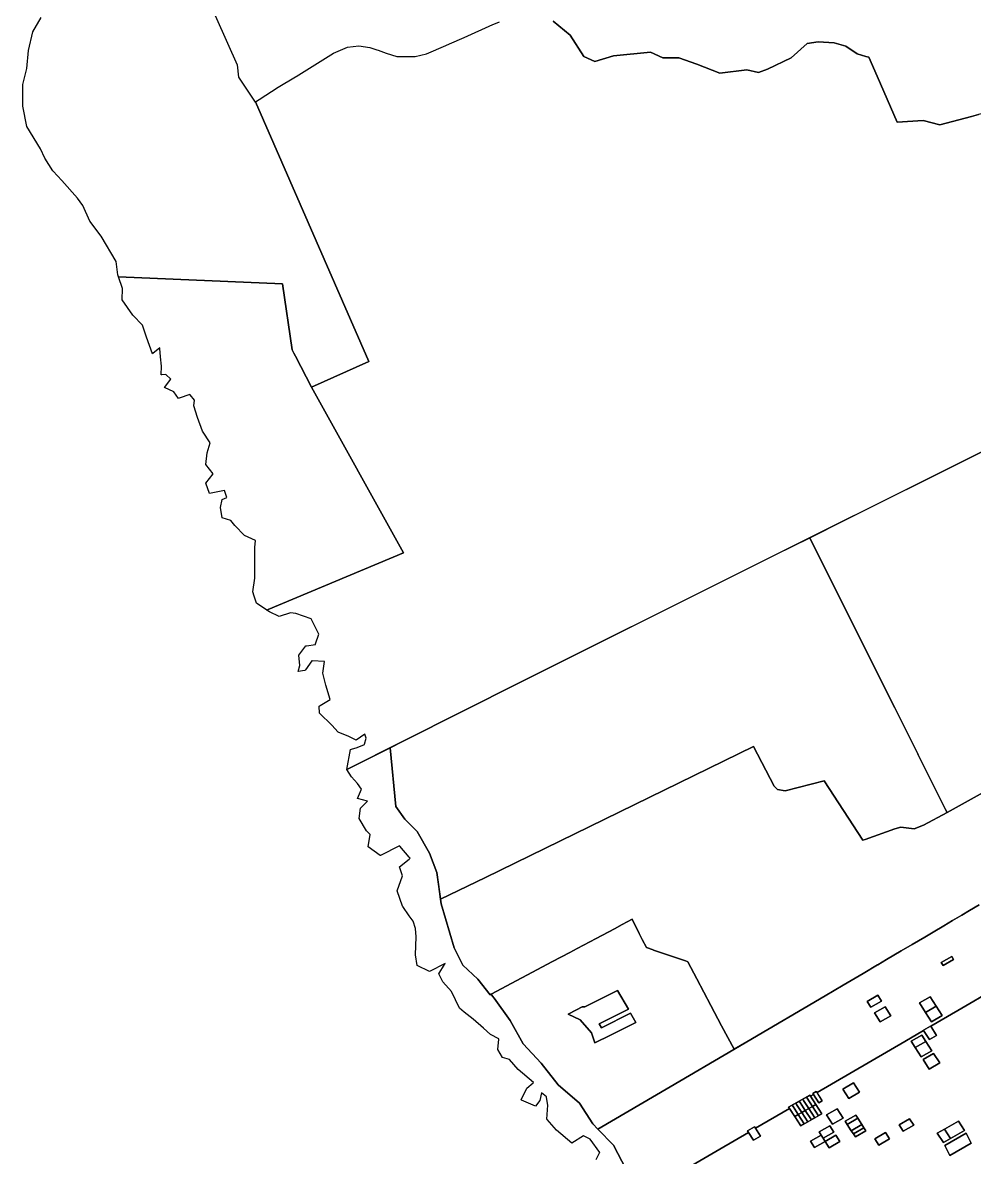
# Model space of a CAD drawing. Header units: metres. Extents: x 3 to 1005126, y 39 to 4383651.
# Drawn here: x 476114 to 477771, y 4367802 to 4369776 of the extents above; entities that cross this region are included whole.
import ezdxf

# ---------------------------------------------------------------- set-up
doc = ezdxf.new("R2010")
doc.units = ezdxf.units.M
doc.header["$MEASUREMENT"] = 0
doc.layers.add('TM_Llucmajor', color=7, linetype='Continuous')

msp = doc.modelspace()

# ---------------------------------------------------------------- linework, layer by layer
at = {"layer": 'TM_Llucmajor', "linetype": 'Continuous', "flags": 128}
for points in [[(476413.2, 4369869.6), (476488, 4369702.5), (476490, 4369681.2), (476519.2, 4369638), (476519.6, 4369638.3), (476716.9, 4369186.6), (476617.1, 4369142), (476589, 4369195.6), (476586.2, 4369201), (476583.4, 4369206.7), (476566.7, 4369321.8), (476281, 4369333.9), (476279.9, 4369337), (476277, 4369360.2), (476250.9, 4369404.5), (476231, 4369430.9), (476219.1, 4369457.8), (476209.6, 4369470.7), (476182.6, 4369501.5), (476167.4, 4369517.5), (476166.8, 4369518), (476153.1, 4369540.1), (476145.4, 4369556.4), (476121.5, 4369595.5), (476114.4, 4369630.8), (476114.4, 4369668.3), (476121.5, 4369696.3), (476124.8, 4369727.6), (476132.2, 4369759.9), (476146.4, 4369784.9)], [(477943.3, 4369109.6), (477757.4, 4369016.1), (476981.1, 4368628.4), (476776.9, 4368525.9), (476678.5, 4368476.2), (476685.2, 4368511.5), (476686.5, 4368511.9), (476696.8, 4368514.8), (476709.2, 4368520.1), (476709.3, 4368520.6), (476712.1, 4368530.8), (476710, 4368537.9), (476694.7, 4368527.4), (476681.9, 4368533.7), (476663.5, 4368541.5), (476652.4, 4368553.7), (476630.9, 4368574.4), (476630.7, 4368586.5), (476632.4, 4368587.6), (476649.6, 4368598), (476649.5, 4368598.5), (476642.3, 4368623.2), (476636.7, 4368643.8), (476639.6, 4368664.1), (476618.1, 4368665.7), (476617.5, 4368665.7), (476606.4, 4368650), (476605.4, 4368648.6), (476593.6, 4368646.8), (476597, 4368657.4), (476595, 4368675.2), (476607.5, 4368691.5), (476608.2, 4368691.6), (476623.9, 4368694.1), (476624.3, 4368695.3), (476630, 4368711.9), (476616.7, 4368738.7), (476589.8, 4368748), (476580.6, 4368749.1), (476561.1, 4368742.4), (476543.9, 4368750.8), (476539.6, 4368753.7), (476541.6, 4368754.6), (476777.2, 4368853.5), (476617.1, 4369142), (476716.9, 4369186.6), (476519.6, 4369638.3), (476525.8, 4369642.3), (476558.9, 4369663.7), (476589.2, 4369681.7), (476590.4, 4369682.5), (476655.3, 4369723.2), (476679.9, 4369733.4), (476699.5, 4369735.7), (476718.8, 4369733.1), (476731, 4369728.8), (476733.1, 4369728.1), (476747, 4369722.9), (476765.5, 4369717.3), (476787.2, 4369717.1), (476797.4, 4369717), (476817.1, 4369722), (476851.2, 4369736.5), (476857.4, 4369739.2), (476883.1, 4369750.5), (476932.9, 4369772.7), (476934.3, 4369773.3), (476944.5, 4369777.5)], [(477037.5, 4369778.6), (477067.6, 4369754.1), (477091.1, 4369717.2), (477110.1, 4369708.3), (477142.5, 4369718.3), (477207.3, 4369725), (477228.5, 4369715), (477256.4, 4369715), (477287.7, 4369703.8), (477327.9, 4369688.2), (477374.8, 4369693.8), (477394.9, 4369689.3), (477410.6, 4369694.9), (477452.1, 4369715.1), (477480, 4369739.6), (477499, 4369743), (477526.9, 4369740.8), (477547, 4369735.2), (477567.1, 4369721.8), (477581.8, 4369717.3), (477587.3, 4369716.2), (477587.4, 4369716.1), (477601.5, 4369683.2), (477636.2, 4369602.7), (477681.5, 4369606), (477710.8, 4369598.1), (477766.1, 4369612.6), (477778, 4369616.1)], [(477813.4, 4369626.3), (477766.1, 4369612.6), (477710.8, 4369598.1), (477681.5, 4369606), (477636.2, 4369602.7), (477601.5, 4369683.2), (477587.4, 4369716.1), (477587.3, 4369716.2), (477581.8, 4369717.3), (477567.1, 4369721.8), (477547, 4369735.2), (477526.9, 4369740.8), (477499, 4369743), (477480, 4369739.6), (477452.1, 4369715.1), (477410.6, 4369694.9), (477394.9, 4369689.3), (477374.8, 4369693.8), (477327.9, 4369688.2), (477287.7, 4369703.8), (477256.4, 4369715), (477228.5, 4369715), (477207.3, 4369725), (477142.5, 4369718.3), (477110.1, 4369708.3), (477091.1, 4369717.2), (477067.6, 4369754.1), (477037.5, 4369778.6)], [(477786.3, 4368436.4), (477723.3, 4368401.8), (477720.8, 4368406.9), (477673.3, 4368501.7), (477672.3, 4368503.8), (477632.2, 4368584), (477579.9, 4368688.7), (477484.3, 4368879.7), (477546.4, 4368910.7), (477757.4, 4369016.1), (477943.3, 4369109.6)], [(477112.5, 4367797.8), (477118.6, 4367809.6), (477118.9, 4367810.2), (477102.4, 4367832.9), (477090.5, 4367838.8), (477070.5, 4367826.4), (477043.3, 4367849), (477027.3, 4367867.6), (477027, 4367867.9), (477028.2, 4367892.2), (477026.1, 4367905.6), (477025.9, 4367906.8), (477017.7, 4367913.6), (477014.7, 4367900.6), (477007, 4367890.4), (476982.9, 4367901.2), (476982.2, 4367901.5), (476992, 4367921.7), (477003.1, 4367931.3), (477003.7, 4367931.9), (476976.8, 4367954.1), (476962, 4367971.5), (476949.3, 4367975.5), (476941.6, 4367989.3), (476941.3, 4367989.9), (476943.1, 4368006.4), (476943.2, 4368007.5), (476928.5, 4368015.4), (476916.6, 4368026), (476898.3, 4368041.8), (476883.1, 4368054.2), (476874.8, 4368061.1), (476860.9, 4368090.1), (476845.5, 4368107.1), (476839.4, 4368119.8), (476839, 4368120.7), (476848.8, 4368137.1), (476850, 4368139.1), (476822.6, 4368124.9), (476801, 4368135.3), (476800.9, 4368135.4), (476798.2, 4368154), (476799.5, 4368185.2), (476798.2, 4368199.5), (476798.2, 4368199.9), (476793.9, 4368212.3), (476787.2, 4368221.8), (476775.9, 4368238), (476775.6, 4368238.4), (476766.3, 4368265.2), (476775.3, 4368291.4), (476770.3, 4368307.3), (476787.2, 4368320.4), (476789.1, 4368321.9), (476787.2, 4368324.1), (476770.9, 4368343.2), (476770.5, 4368343.6), (476737.1, 4368326.8), (476736.8, 4368326.7), (476715.5, 4368342), (476719.5, 4368363.1), (476712.6, 4368369.5), (476700.1, 4368391), (476702.4, 4368409.3), (476714.5, 4368421.1), (476697.1, 4368425.8), (476704.3, 4368442.2), (476697.1, 4368451.9), (476686.7, 4368463.8), (476678.5, 4368476.2), (476754, 4368514.3), (476763.7, 4368411.8), (476779.5, 4368389.9), (476801.3, 4368368.8), (476822.5, 4368331.1), (476835.3, 4368297.2), (476842.9, 4368242.7), (476857.9, 4368191.7), (476865.5, 4368165.8), (476880.5, 4368135.9), (476906.9, 4368111.8), (476927.9, 4368084.5), (476929.6, 4368085.4), (476932.3, 4368082.2), (476935.3, 4368078.7), (476962.8, 4368039.5), (476985.8, 4367999.1), (477016.8, 4367965.1), (477046.7, 4367927.8), (477083.4, 4367895.8), (477106.8, 4367859.9), (477115.6, 4367850.7), (477142.5, 4367822.9), (477164.6, 4367780.1)], [(477779.1, 4368240.9), (477762.5, 4368231.1), (477749.1, 4368223.1), (477732.8, 4368213.4), (477717.9, 4368204.6), (477699.1, 4368193.4), (477684.5, 4368184.8), (477662.8, 4368172), (477643.7, 4368160.8), (477618, 4368145.6), (477602.8, 4368136.6), (477602.3, 4368136.3), (477577.6, 4368121.7), (477542.5, 4368100.9), (477511, 4368082.3), (477374.8, 4368002.6), (477352.7, 4367989.7), (477331, 4368030.6), (477312.2, 4368066), (477287.9, 4368112), (477272, 4368142), (477271.1, 4368142.3), (477267.8, 4368143.4), (477212.5, 4368162.2), (477211.9, 4368162.5), (477200, 4368166.6), (477192.8, 4368180.8), (477187.7, 4368190.8), (477175, 4368215.7), (477158.1, 4368206.5), (477144.2, 4368199.2), (477112.8, 4368182.5), (477079.6, 4368165), (477066.7, 4368158), (477036.8, 4368142.2), (476929.6, 4368085.4), (476927.9, 4368084.5), (476906.9, 4368111.8), (476880.5, 4368135.9), (476865.5, 4368165.8), (476857.9, 4368191.7), (476842.9, 4368242.7), (476842.4, 4368246.3), (476841.8, 4368250.5), (476919.8, 4368288.5), (477386.5, 4368516.2), (477422.5, 4368447.4), (477428.4, 4368441.6), (477441.8, 4368439.2), (477509.3, 4368456.6), (477509.3, 4368456.6), (477576.5, 4368353.3), (477580.6, 4368354.7), (477632.6, 4368373), (477642.7, 4368375.8), (477665.9, 4368373.3), (477682.5, 4368379.4), (477723.3, 4368401.8), (477786.3, 4368436.4)], [(477164.6, 4367780.1), (477142.5, 4367822.9), (477115.6, 4367850.7), (477241.3, 4367924.4), (477352.3, 4367989.4), (477374.8, 4368002.6), (477511, 4368082.3), (477542.5, 4368100.9), (477577.6, 4368121.7), (477602.3, 4368136.3), (477602.8, 4368136.6), (477618, 4368145.6), (477643.7, 4368160.8), (477662.8, 4368172), (477684.5, 4368184.8), (477699.1, 4368193.4), (477717.9, 4368204.6), (477732.8, 4368213.4), (477749.1, 4368223.1), (477762.5, 4368231.1), (477779.1, 4368240.9)], [(477807.8, 4368095.2), (477741.9, 4368056.8), (477694.9, 4368029.5), (477694.5, 4368030), (477682.2, 4368022.9), (477682.6, 4368022.3), (477649.7, 4368003.1), (477497, 4367914.3), (477495.7, 4367916.3), (477489.6, 4367912.7), (477490.9, 4367910.7), (477485.9, 4367907.8), (477484.6, 4367909.9), (477447.6, 4367888.7), (477449.1, 4367886.3), (477449.1, 4367886.3), (477390.1, 4367852), (477388.3, 4367854.8), (477375.9, 4367847.7), (477376, 4367847.6), (477377.8, 4367844.8), (477327.6, 4367815.6), (477192.6, 4367737)], [(477192.6, 4367737), (477327.6, 4367815.6), (477377.8, 4367844.8), (477386.4, 4367831.4), (477398.8, 4367838.5), (477390.1, 4367852), (477449.1, 4367886.3), (477468.6, 4367856.1), (477505.6, 4367877.3), (477485.9, 4367907.8), (477485.9, 4367907.8), (477490.9, 4367910.7), (477500.1, 4367896.4), (477506.2, 4367899.9), (477497, 4367914.3), (477649.7, 4368003.1), (477682.6, 4368022.3), (477692.7, 4368006.6), (477705, 4368013.7), (477694.9, 4368029.5), (477741.9, 4368056.8), (477807.8, 4368095.2)]]:
    msp.add_lwpolyline(points, dxfattribs=at)
for points in [[(476281, 4369333.9), (476566.7, 4369321.8), (476583.4, 4369206.7), (476586.2, 4369201), (476589, 4369195.6), (476617.1, 4369142), (476777.2, 4368853.5), (476541.6, 4368754.6), (476539.6, 4368753.7), (476521.6, 4368766), (476517.4, 4368778.1), (476514.7, 4368785.7), (476518.2, 4368809.2), (476518.2, 4368840.2), (476518.2, 4368862.7), (476519.6, 4368874.9), (476500.2, 4368883.4), (476483.8, 4368900.9), (476476.9, 4368909.5), (476461.5, 4368914.6), (476458.9, 4368932.1), (476461.5, 4368946.1), (476469.7, 4368950), (476465.4, 4368961.9), (476439.5, 4368956.5), (476433.2, 4368974.8), (476445.8, 4368991), (476433, 4369007.4), (476435.4, 4369027.4), (476440.8, 4369044.7), (476427.6, 4369065), (476418.9, 4369088.8), (476412.1, 4369109.2), (476413.3, 4369119), (476406, 4369128.7), (476405.6, 4369129.2), (476386.6, 4369122.6), (476385.6, 4369122.2), (476377.6, 4369133.7), (476361.2, 4369141), (476372.1, 4369155.6), (476363.8, 4369163.7), (476363.5, 4369164), (476356.8, 4369163.5), (476355.5, 4369163.4), (476355.9, 4369178.5), (476354.4, 4369194.8), (476353.2, 4369209), (476353.1, 4369210.3), (476341.2, 4369200.4), (476340.3, 4369199.6), (476329.9, 4369228.6), (476322.7, 4369249.7), (476306.3, 4369266.8), (476287.6, 4369293.7), (476287.9, 4369313.6), (476281, 4369333.9)], [(477509.3, 4368456.6), (477441.8, 4368439.2), (477428.4, 4368441.6), (477422.5, 4368447.4), (477386.5, 4368516.2), (476919.8, 4368288.5), (476841.8, 4368250.5), (476838.7, 4368273), (476835.3, 4368297.2), (476822.5, 4368331.1), (476801.3, 4368368.8), (476779.5, 4368389.9), (476763.7, 4368411.8), (476754, 4368514.3), (476776.9, 4368525.9), (476981.1, 4368628.4), (477425.3, 4368850.3), (477484.3, 4368879.7), (477579.9, 4368688.7), (477632.2, 4368584), (477672.3, 4368503.8), (477673.3, 4368501.7), (477720.8, 4368406.9), (477723.3, 4368401.8), (477682.5, 4368379.4), (477665.9, 4368373.3), (477642.7, 4368375.8), (477632.6, 4368373), (477580.6, 4368354.7), (477576.5, 4368353.3), (477509.3, 4368456.6)], [(477271.1, 4368142.3), (477272, 4368142), (477287.9, 4368112), (477312.2, 4368066), (477331, 4368030.6), (477352.7, 4367989.7), (477352.3, 4367989.4), (477241.3, 4367924.4), (477115.6, 4367850.7), (477106.8, 4367859.9), (477083.4, 4367895.8), (477046.7, 4367927.8), (477016.8, 4367965.1), (476985.8, 4367999.1), (476962.8, 4368039.5), (476935.3, 4368078.7), (476932.3, 4368082.2), (476929.6, 4368085.4), (477036.8, 4368142.2), (477066.7, 4368158), (477079.6, 4368165), (477112.8, 4368182.5), (477144.2, 4368199.2), (477158.1, 4368206.5), (477175, 4368215.7), (477187.7, 4368190.8), (477192.8, 4368180.8), (477200, 4368166.6), (477211.9, 4368162.5), (477212.5, 4368162.2), (477267.8, 4368143.4), (477271.1, 4368142.3)], [(477734.8, 4368146), (477731.5, 4368151.2), (477713, 4368140.7), (477716.3, 4368135.4), (477734.8, 4368146)], [(477734.8, 4368146), (477716.3, 4368135.4), (477713, 4368140.7), (477731.5, 4368151.2), (477734.8, 4368146)], [(477078.3, 4368058.2), (477063.7, 4368050.7), (477085, 4368040.6), (477104.3, 4368018.1), (477110.3, 4368000.5), (477137.7, 4368014.3), (477181.6, 4368036.3), (477172.5, 4368052.3), (477121.7, 4368026.8), (477117.6, 4368033.9), (477168.6, 4368059.1), (477150, 4368091.9), (477092.8, 4368063.2), (477088.4, 4368063.3), (477078.3, 4368058.2)], [(477137.7, 4368014.3), (477110.3, 4368000.5), (477104.3, 4368018.1), (477085, 4368040.6), (477063.7, 4368050.7), (477078.3, 4368058.2), (477088.4, 4368063.3), (477092.8, 4368063.2), (477150, 4368091.9), (477168.6, 4368059.1), (477117.6, 4368033.9), (477121.7, 4368026.8), (477172.5, 4368052.3), (477181.6, 4368036.3), (477137.7, 4368014.3)], [(477609.1, 4368073.3), (477590.7, 4368062.8), (477584.2, 4368072.9), (477602.6, 4368083.5), (477609.1, 4368073.3)], [(477609.1, 4368073.3), (477602.6, 4368083.5), (477584.2, 4368072.9), (477590.7, 4368062.8), (477609.1, 4368073.3)], [(477686, 4368053.8), (477675.5, 4368070.2), (477694.1, 4368080.7), (477704.6, 4368064.4), (477686, 4368053.8)], [(477704.6, 4368064.4), (477694.1, 4368080.7), (477675.5, 4368070.2), (477686, 4368053.8), (477696.5, 4368037.5), (477715, 4368048.1), (477704.6, 4368064.4)], [(477597.1, 4368052.8), (477615.8, 4368063.2), (477625.6, 4368047.9), (477607.1, 4368037.3), (477597.1, 4368052.8)], [(477597.1, 4368052.8), (477607.1, 4368037.3), (477625.6, 4368047.9), (477615.8, 4368063.2), (477597.1, 4368052.8)], [(477696.5, 4368037.5), (477686, 4368053.8), (477704.6, 4368064.4), (477715, 4368048.1), (477696.5, 4368037.5)], [(477661, 4368003.5), (477679.5, 4368014), (477686.5, 4368003.1), (477668, 4367992.5), (477661, 4368003.5)], [(477686.5, 4368003.1), (477679.5, 4368014), (477661, 4368003.5), (477668, 4367992.5), (477678.5, 4367976.2), (477697, 4367986.8), (477686.5, 4368003.1)], [(477694.9, 4368029.5), (477705, 4368013.7), (477692.7, 4368006.6), (477682.6, 4368022.3), (477682.2, 4368022.9), (477694.5, 4368030), (477694.9, 4368029.5)], [(477686.5, 4368003.1), (477697, 4367986.8), (477678.5, 4367976.2), (477668, 4367992.5), (477686.5, 4368003.1)], [(477681.5, 4367971.5), (477692.1, 4367955.1), (477710.5, 4367965.8), (477700, 4367982.1), (477681.5, 4367971.5)], [(477681.5, 4367971.5), (477700, 4367982.1), (477710.5, 4367965.8), (477692.1, 4367955.1), (477681.5, 4367971.5)], [(477489.6, 4367912.7), (477495.7, 4367916.3), (477506.2, 4367899.9), (477500.1, 4367896.4), (477489.6, 4367912.7)], [(477542, 4367920.4), (477560.6, 4367931), (477571, 4367914.7), (477552.5, 4367904.1), (477542, 4367920.4)], [(477542, 4367920.4), (477552.5, 4367904.1), (477571, 4367914.7), (477560.6, 4367931), (477542, 4367920.4)], [(477455.2, 4367889.9), (477453.8, 4367892.2), (477459.9, 4367895.8), (477461.4, 4367893.5), (477470.4, 4367879.5), (477464.2, 4367875.9), (477455.2, 4367889.9)], [(477461.4, 4367893.5), (477459.9, 4367895.8), (477466.1, 4367899.3), (477467.5, 4367897.1), (477476.6, 4367883), (477470.4, 4367879.5), (477461.4, 4367893.5)], [(477467.5, 4367897.1), (477466.1, 4367899.3), (477472.3, 4367902.8), (477473.7, 4367900.6), (477482.7, 4367886.5), (477476.6, 4367883), (477467.5, 4367897.1)], [(477473.7, 4367900.6), (477472.3, 4367902.8), (477478.4, 4367906.3), (477479.8, 4367904.2), (477488.9, 4367890), (477482.7, 4367886.5), (477473.7, 4367900.6)], [(477479.8, 4367904.2), (477478.4, 4367906.3), (477484.6, 4367909.9), (477485.9, 4367907.8), (477495.1, 4367893.6), (477488.9, 4367890), (477479.8, 4367904.2)], [(477464.2, 4367875.9), (477458.1, 4367872.4), (477449.1, 4367886.3), (477447.6, 4367888.7), (477453.8, 4367892.2), (477455.2, 4367889.9), (477464.2, 4367875.9)], [(477474.7, 4367859.6), (477468.6, 4367856.1), (477458.1, 4367872.4), (477464.2, 4367875.9), (477474.7, 4367859.6)], [(477474.7, 4367859.6), (477464.2, 4367875.9), (477470.4, 4367879.5), (477480.9, 4367863.1), (477474.7, 4367859.6)], [(477480.9, 4367863.1), (477470.4, 4367879.5), (477476.6, 4367883), (477487.1, 4367866.7), (477480.9, 4367863.1)], [(477487.1, 4367866.7), (477476.6, 4367883), (477482.7, 4367886.5), (477493.2, 4367870.2), (477487.1, 4367866.7)], [(477493.2, 4367870.2), (477482.7, 4367886.5), (477488.9, 4367890), (477499.4, 4367873.7), (477493.2, 4367870.2)], [(477499.4, 4367873.7), (477488.9, 4367890), (477495.1, 4367893.6), (477505.6, 4367877.3), (477499.4, 4367873.7)], [(477513.6, 4367875.4), (477532.1, 4367886), (477542.6, 4367869.7), (477524, 4367859.1), (477513.6, 4367875.4)], [(477513.6, 4367875.4), (477524, 4367859.1), (477542.6, 4367869.7), (477532.1, 4367886), (477513.6, 4367875.4)], [(477546.1, 4367864.2), (477564.6, 4367874.8), (477568.1, 4367869.4), (477549.6, 4367858.8), (477546.1, 4367864.2)], [(477578.7, 4367852.9), (477575.1, 4367858.4), (477568.1, 4367869.4), (477564.6, 4367874.8), (477546.1, 4367864.2), (477549.6, 4367858.8), (477556.6, 4367847.8), (477560.2, 4367842.3), (477563.7, 4367836.9), (477582.2, 4367847.5), (477578.7, 4367852.9)], [(477377.8, 4367844.8), (477376, 4367847.6), (477375.9, 4367847.7), (477388.3, 4367854.8), (477390.1, 4367852), (477398.8, 4367838.5), (477386.4, 4367831.4), (477377.8, 4367844.8)], [(477511.1, 4367829.3), (477507.6, 4367834.7), (477526.1, 4367845.3), (477519.1, 4367856.3), (477500.6, 4367845.7), (477504.1, 4367840.2), (477485.6, 4367829.6), (477492.6, 4367818.7), (477511.1, 4367829.3)], [(477526.1, 4367845.3), (477507.6, 4367834.7), (477507.4, 4367835.1), (477504.1, 4367840.2), (477500.6, 4367845.7), (477519.1, 4367856.3), (477526.1, 4367845.3)], [(477556.6, 4367847.8), (477549.6, 4367858.8), (477568.1, 4367869.4), (477575.1, 4367858.4), (477556.6, 4367847.8)], [(477556.6, 4367847.8), (477575.1, 4367858.4), (477578.7, 4367852.9), (477560.2, 4367842.3), (477556.6, 4367847.8)], [(477639.7, 4367857.9), (477658.2, 4367868.5), (477665.3, 4367857.6), (477646.8, 4367847), (477639.7, 4367857.9)], [(477639.7, 4367857.9), (477646.8, 4367847), (477665.3, 4367857.6), (477658.2, 4367868.5), (477639.7, 4367857.9)], [(477718.6, 4367850.7), (477706.4, 4367843.5), (477716.9, 4367827.3), (477729.1, 4367834.4), (477753.9, 4367848.4), (477743.4, 4367864.7), (477718.6, 4367850.7)], [(477743.4, 4367864.7), (477753.9, 4367848.4), (477729.1, 4367834.4), (477718.6, 4367850.7), (477743.4, 4367864.7)], [(477485.6, 4367829.6), (477504.1, 4367840.2), (477511.1, 4367829.3), (477492.6, 4367818.7), (477485.6, 4367829.6)], [(477511.1, 4367829.3), (477518.2, 4367818.3), (477536.7, 4367828.9), (477529.6, 4367839.9), (477511.1, 4367829.3)], [(477511.1, 4367829.3), (477529.6, 4367839.9), (477536.7, 4367828.9), (477518.2, 4367818.3), (477511.1, 4367829.3)], [(477578.7, 4367852.9), (477582.2, 4367847.5), (477563.7, 4367836.9), (477560.2, 4367842.3), (477578.7, 4367852.9)], [(477604.8, 4367822.9), (477597.7, 4367833.9), (477616.2, 4367844.5), (477623.3, 4367833.5), (477604.8, 4367822.9)], [(477604.8, 4367822.9), (477623.3, 4367833.5), (477616.2, 4367844.5), (477597.7, 4367833.9), (477604.8, 4367822.9)], [(477729.1, 4367834.4), (477716.9, 4367827.3), (477706.4, 4367843.5), (477718.6, 4367850.7), (477729.1, 4367834.4)], [(477719.7, 4367822.3), (477756.5, 4367843.3), (477765.2, 4367826), (477728.3, 4367804.9), (477719.7, 4367822.3)], [(477719.7, 4367822.3), (477728.3, 4367804.9), (477765.2, 4367826), (477756.5, 4367843.3), (477719.7, 4367822.3)]]:
    msp.add_lwpolyline(points, close=True, dxfattribs=at)

doc.saveas('drawing.dxf')
